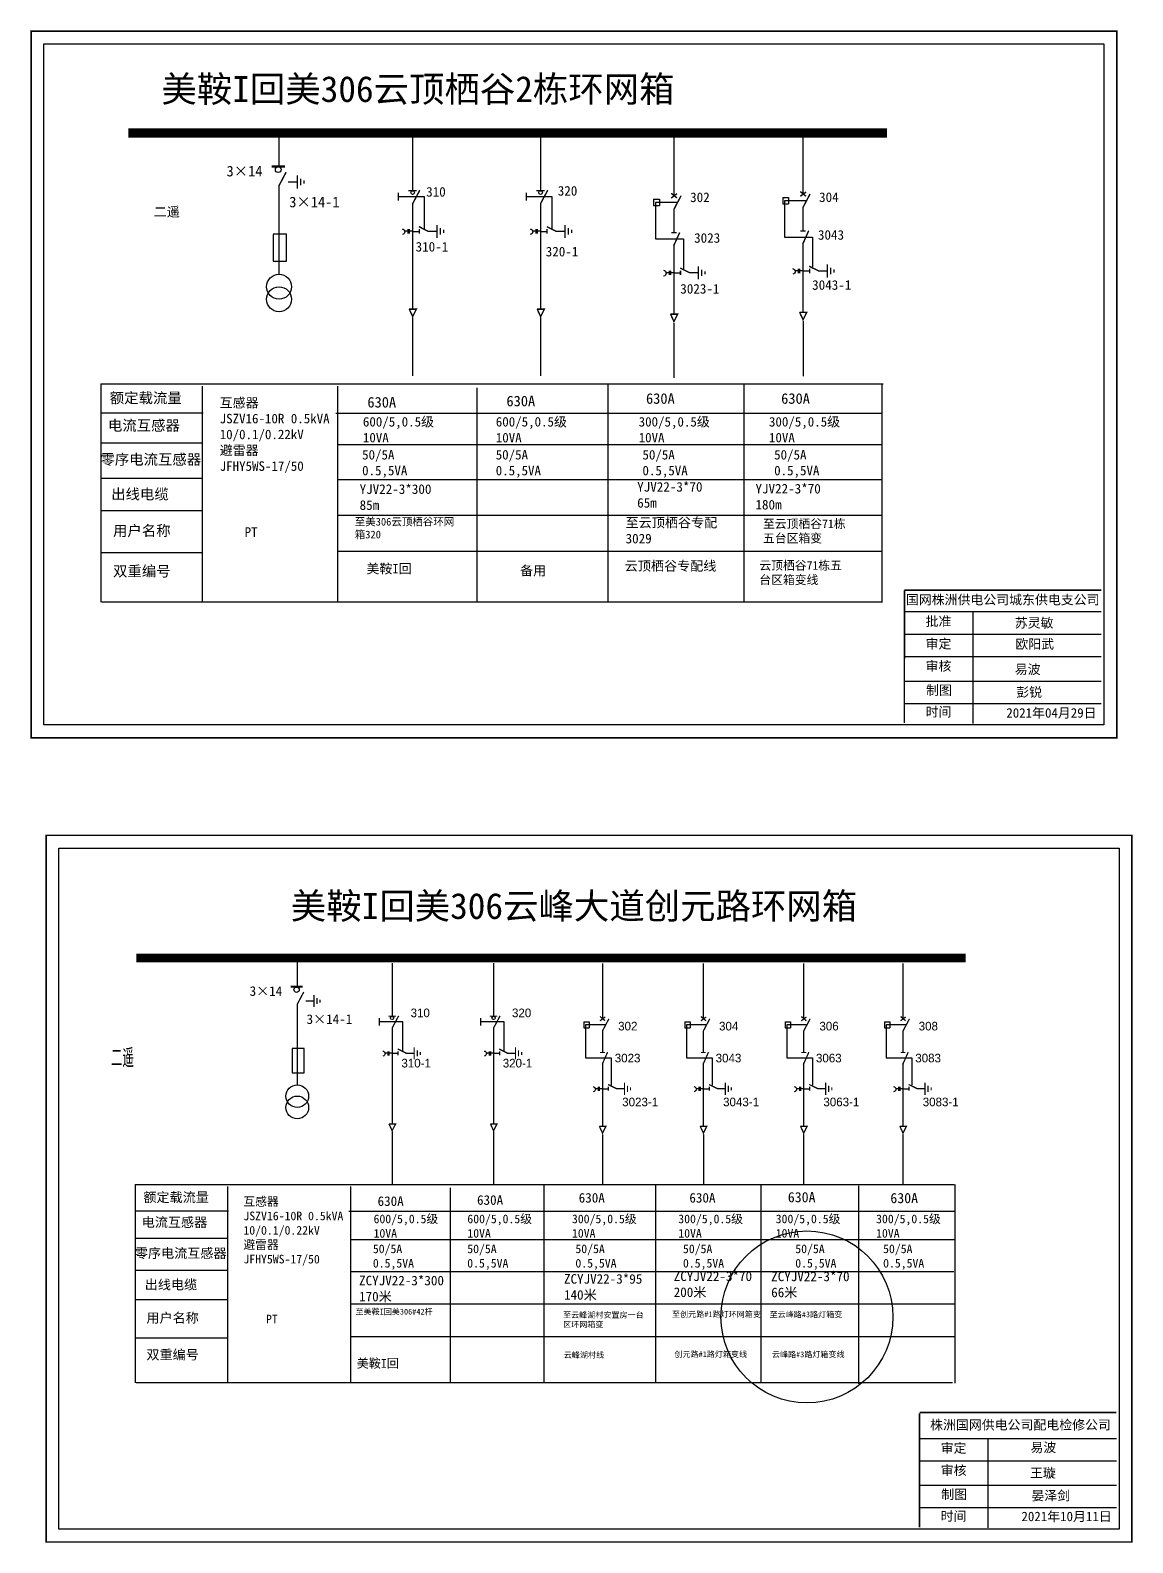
# Model space of a CAD drawing. Extents: x 1152 to 1674, y -469 to -293.
# Drawn here: x 1414.7 to 1542.2, y -469 to -294.1 of the extents above; entities that cross this region are included whole.
import ezdxf

# ---------------------------------------------------------------- set-up
doc = ezdxf.new("R2010")
doc.units = 0
doc.header["$LTSCALE"] = 5
doc.linetypes.add('ACAD_ISO02W100', pattern=[15, 12, -3])
doc.linetypes.add('CENTER', pattern=[50.8, 31.75, -6.35, 6.35, -6.35])
doc.layers.get('0').update_dxf_attribs({"linetype": 'CONTINUOUS'})
doc.layers.add('2', color=7, linetype='CONTINUOUS')
doc.layers.add('3', color=7, linetype='CONTINUOUS')
doc.styles.add('hztxt_txtstyle_0.00_0_0', font='simkai.ttf')
doc.styles.add('hztxt_txtstyle_1.80_0_0', font='', dxfattribs={"height": 1.8, "bigfont": 'hztxt.shx'})
doc.styles.add('hztxt_txtstyle_2.70_0_0', font='simkai.ttf', dxfattribs={"height": 2.7})
doc.styles.add('字体', font='simkai_0.ttf', dxfattribs={"height": 2.5})
doc.styles.add('宋体', font='tssdeng.shx', dxfattribs={"width": 0.7, "height": 5, "bigfont": 'tssdchn.shx'})
doc.styles.get('hztxt_txtstyle_1.80_0_0').set_extended_font_data('hztxt')

# ---------------------------------------------------------------- blocks, each defined once
blk = doc.blocks.new('JD')
for points in [[(-2, 0.2), (-2, -0.2), (2, 0.2), (2, -0.2)], [(1, -1.2), (1, -0.8), (-1, -1.2), (-1, -0.8)], [(-0.5, -1.8), (-0.5, -2.2), (0.5, -1.8), (0.5, -2.2)]]:
    blk.add_trace(points)

msp = doc.modelspace()

# ---------------------------------------------------------------- linework, layer by layer
at = {"color": 0}
for p, q in [((1458.94, -305.92), (1458.94, -312.65)), ((1473.72, -305.92), (1473.72, -312.65)), ((1443.47, -306.21), (1443.47, -309.83)), ((1489.14, -306.23), (1489.14, -313.29)), ((1504.05, -306.02), (1504.05, -313.08)), ((1443.49, -312.07), (1443.49, -322.33)), ((1444.57, -311.66), (1445.6, -311.66)), ((1458.94, -314.15), (1458.94, -326.36)), ((1473.72, -314.15), (1473.72, -326.36)), ((1486.79, -313.67), (1487.45, -313.67)), ((1486.79, -313.67), (1486.79, -314.4)), ((1486.79, -314.4), (1487.45, -314.4)), ((1487.45, -313.67), (1487.45, -314.4)), ((1501.71, -313.46), (1502.37, -313.46)), ((1501.71, -313.46), (1501.71, -314.19)), ((1501.71, -314.19), (1502.37, -314.19)), ((1502.37, -313.46), (1502.37, -314.19)), ((1504.05, -314.58), (1504.05, -317.3)), ((1489.14, -314.79), (1489.14, -317.51)), ((1458.94, -317.39), (1459.7, -317.39)), ((1460.69, -317.37), (1461.72, -317.37)), ((1473.72, -317.39), (1474.48, -317.39)), ((1475.48, -317.37), (1476.51, -317.37)), ((1489.14, -318.87), (1489.14, -326.91)), ((1504.05, -318.66), (1504.05, -326.7)), ((1489.14, -322.17), (1489.9, -322.17)), ((1490.89, -322.15), (1491.93, -322.15)), ((1504.05, -321.96), (1504.81, -321.96)), ((1505.8, -321.94), (1506.84, -321.94)), ((1434.73, -338.42), (1422.96, -338.42)), ((1434.69, -341.88), (1422.92, -341.88)), ((1434.69, -345.97), (1422.92, -345.97)), ((1434.65, -349.7), (1422.87, -349.7)), ((1434.69, -354.55), (1422.91, -354.55)), ((1445.58, -401.39, 0.01), (1445.58, -404.68, 0.01)), ((1456.57, -401.99, 0.01), (1456.57, -408.1, 0.01)), ((1468.29, -401.99, 0.01), (1468.29, -408.1, 0.01)), ((1480.87, -402.02, 0.01), (1480.87, -408.44, 0.01)), ((1492.53, -402.02, 0.01), (1492.53, -408.44, 0.01)), ((1504.13, -402.02, 0.01), (1504.13, -408.44, 0.01)), ((1515.61, -402.02, 0.01), (1515.61, -408.44, 0.01)), ((1445.6, -406.71, 0.01), (1445.6, -416.04, 0.01)), ((1446.58, -406.34, 0.01), (1447.52, -406.34, 0.01)), ((1478.74, -408.79, 0.01), (1478.74, -409.45, 0.01)), ((1478.74, -408.79, 0.01), (1479.34, -408.79, 0.01)), ((1479.34, -408.79, 0.01), (1479.34, -409.45, 0.01)), ((1490.4, -408.79, 0.01), (1490.4, -409.45, 0.01)), ((1490.4, -408.79, 0.01), (1491, -408.79, 0.01)), ((1491, -408.79, 0.01), (1491, -409.45, 0.01)), ((1502, -408.79, 0.01), (1502, -409.45, 0.01)), ((1502, -408.79, 0.01), (1502.6, -408.79, 0.01)), ((1502.6, -408.79, 0.01), (1502.6, -409.45, 0.01)), ((1513.48, -408.79, 0.01), (1513.48, -409.45, 0.01)), ((1513.48, -408.79, 0.01), (1514.08, -408.79, 0.01)), ((1514.08, -408.79, 0.01), (1514.08, -409.45, 0.01)), ((1456.57, -409.46, 0.01), (1456.57, -420.56, 0.01)), ((1468.29, -409.46, 0.01), (1468.29, -420.56, 0.01)), ((1478.74, -409.45, 0.01), (1479.34, -409.45, 0.01)), ((1480.87, -409.8, 0.01), (1480.87, -412.28, 0.01)), ((1490.4, -409.45, 0.01), (1491, -409.45, 0.01)), ((1492.53, -409.8, 0.01), (1492.53, -412.28, 0.01)), ((1502, -409.45, 0.01), (1502.6, -409.45, 0.01)), ((1504.13, -409.8, 0.01), (1504.13, -412.28, 0.01)), ((1513.48, -409.45, 0.01), (1514.08, -409.45, 0.01)), ((1515.61, -409.8, 0.01), (1515.61, -412.28, 0.01)), ((1456.57, -412.41, 0.01), (1457.26, -412.41, 0.01)), ((1458.16, -412.39, 0.01), (1459.1, -412.39, 0.01)), ((1468.29, -412.41, 0.01), (1468.98, -412.41, 0.01)), ((1469.88, -412.39, 0.01), (1470.82, -412.39, 0.01)), ((1480.87, -413.51, 0.01), (1480.87, -420.82, 0.01)), ((1492.53, -413.51, 0.01), (1492.53, -420.82, 0.01)), ((1504.13, -413.51, 0.01), (1504.13, -420.82, 0.01)), ((1515.61, -413.51, 0.01), (1515.61, -420.82, 0.01)), ((1480.87, -416.51, 0.01), (1481.57, -416.51, 0.01)), ((1482.47, -416.49, 0.01), (1483.41, -416.49, 0.01)), ((1492.53, -416.51, 0.01), (1493.22, -416.51, 0.01)), ((1494.13, -416.49, 0.01), (1495.07, -416.49, 0.01)), ((1504.13, -416.51, 0.01), (1504.82, -416.51, 0.01)), ((1505.72, -416.49, 0.01), (1506.66, -416.49, 0.01)), ((1515.61, -416.51, 0.01), (1516.3, -416.51, 0.01)), ((1517.2, -416.49, 0.01), (1518.14, -416.49, 0.01)), ((1437.64, -430.67, 0.01), (1426.94, -430.67, 0.01)), ((1437.6, -433.81, 0.01), (1426.9, -433.81, 0.01)), ((1437.6, -437.53, 0.01), (1426.9, -437.53, 0.01)), ((1437.56, -440.92, 0.01), (1426.86, -440.92, 0.01)), ((1437.6, -445.33, 0.01), (1426.9, -445.33, 0.01))]:
    msp.add_line(p, q, dxfattribs=at)
at = {"color": 0, "linetype": 'ACAD_ISO02W100'}
for p, q in [((1489.47, -314.05), (1487, -314.05)), ((1487, -314.05), (1487, -318.24)), ((1504.38, -313.84), (1501.92, -313.84)), ((1501.92, -313.84), (1501.92, -318.04)), ((1487, -318.24), (1490.25, -318.24)), ((1490.25, -318.24), (1490.25, -321.7)), ((1501.92, -318.04), (1505.17, -318.04)), ((1505.17, -318.04), (1505.17, -321.49)), ((1478.93, -409.13, 0.01), (1478.93, -412.94, 0.01)), ((1481.17, -409.13, 0.01), (1478.93, -409.13, 0.01)), ((1490.59, -409.13, 0.01), (1490.59, -412.94, 0.01)), ((1492.83, -409.13, 0.01), (1490.59, -409.13, 0.01)), ((1502.19, -409.13, 0.01), (1502.19, -412.94, 0.01)), ((1504.43, -409.13, 0.01), (1502.19, -409.13, 0.01)), ((1513.67, -409.13, 0.01), (1513.67, -412.94, 0.01)), ((1515.91, -409.13, 0.01), (1513.67, -409.13, 0.01)), ((1478.93, -412.94, 0.01), (1481.89, -412.94, 0.01)), ((1481.89, -412.94, 0.01), (1481.89, -416.09, 0.01)), ((1490.59, -412.94, 0.01), (1493.55, -412.94, 0.01)), ((1493.55, -412.94, 0.01), (1493.55, -416.09, 0.01)), ((1502.19, -412.94, 0.01), (1505.14, -412.94, 0.01)), ((1505.14, -412.94, 0.01), (1505.14, -416.09, 0.01)), ((1513.67, -412.94, 0.01), (1516.62, -412.94, 0.01)), ((1516.62, -412.94, 0.01), (1516.62, -416.09, 0.01))]:
    msp.add_line(p, q, dxfattribs=at)
at = {"color": 0, "linetype": 'CENTER'}
for p, q in [((1458.94, -327.34), (1458.94, -334.09)), ((1473.73, -327.34), (1473.73, -334.09)), ((1489.14, -327.99), (1489.14, -334.33)), ((1504.06, -327.78), (1504.06, -334.12)), ((1456.57, -421.46, 0.01), (1456.57, -427.6, 0.01)), ((1468.29, -421.46, 0.01), (1468.29, -427.6, 0.01)), ((1480.88, -421.8, 0.01), (1480.88, -427.57, 0.01)), ((1492.54, -421.8, 0.01), (1492.54, -427.57, 0.01)), ((1504.13, -421.8, 0.01), (1504.13, -427.57, 0.01)), ((1515.61, -421.8, 0.01), (1515.61, -427.57, 0.01))]:
    msp.add_line(p, q, dxfattribs=at)
at = {"color": 0, "linetype": 'Continuous'}
for p, q in [((1422.89, -335.03), (1513.33, -335.03)), ((1422.94, -360.27), (1422.94, -335.03)), ((1434.63, -335.3), (1434.63, -360.26)), ((1450.26, -335.3), (1450.26, -360.26)), ((1466.36, -335.47), (1466.36, -360.25)), ((1481.48, -335.08), (1481.48, -360.26)), ((1497.21, -335.08), (1497.21, -360.26)), ((1513.16, -335.1), (1513.16, -360.28)), ((1450.07, -338.4), (1513.16, -338.4)), ((1450.26, -342.03), (1513.16, -342.03)), ((1450.26, -346.08), (1513.16, -346.08)), ((1450.26, -350.18), (1513.16, -350.18)), ((1450.26, -354.35), (1513.16, -354.35)), ((1513.16, -360.27), (1423.02, -360.27)), ((1515.78, -361.35), (1538.53, -361.35)), ((1523.67, -361.35), (1523.67, -374.29)), ((1515.78, -363.95), (1538.53, -363.95)), ((1515.78, -366.54), (1538.53, -366.54)), ((1515.78, -369.37), (1538.53, -369.37)), ((1515.78, -371.96), (1538.53, -371.96)), ((1426.88, -427.58, 0.01), (1521.54, -427.58, 0.01)), ((1426.92, -450.53, 0.01), (1426.92, -427.58, 0.01)), ((1437.55, -427.83, 0.01), (1437.55, -450.52, 0.01)), ((1451.75, -427.83, 0.01), (1451.75, -450.52, 0.01)), ((1463.27, -427.98, 0.01), (1463.27, -450.51, 0.01)), ((1474.1, -427.63, 0.01), (1474.1, -450.52, 0.01)), ((1486.99, -427.63, 0.01), (1486.99, -450.52, 0.01)), ((1499.19, -427.64, 0.01), (1499.19, -450.54, 0.01)), ((1510.46, -427.72, 0.01), (1510.46, -450.61, 0.01)), ((1521.59, -427.6, 0.01), (1521.59, -450.54, 0.01)), ((1451.58, -430.65, 0.01), (1521.57, -430.65, 0.01)), ((1451.75, -433.94, 0.01), (1521.59, -433.94, 0.01)), ((1451.75, -437.63, 0.01), (1521.48, -437.63, 0.01)), ((1451.75, -441.36, 0.01), (1521.67, -441.36, 0.01)), ((1451.75, -445.15, 0.01), (1521.57, -445.15, 0.01)), ((1521.33, -450.53, 0.01), (1426.99, -450.53, 0.01)), ((1517.53, -456.93, 0.01), (1540.28, -456.93, 0.01)), ((1525.43, -456.93, 0.01), (1525.43, -467.27, 0.01)), ((1517.53, -459.52, 0.01), (1540.28, -459.52, 0.01)), ((1517.53, -462.35, 0.01), (1540.28, -462.35, 0.01)), ((1517.53, -464.94, 0.01), (1540.28, -464.94, 0.01))]:
    msp.add_line(p, q, dxfattribs=at)
at = {"color": 0, "linetype": 'Continuous', "const_width": 0.182}
msp.add_lwpolyline([(1414.84, -294.23), (1540.32, -294.23), (1540.32, -375.93), (1414.84, -375.93)], close=True, dxfattribs=at)
at = {"color": 0, "linetype": 'Continuous'}
msp.add_lwpolyline([(1416.31, -295.7), (1538.84, -295.7), (1538.84, -374.45), (1416.31, -374.45)], close=True, dxfattribs=at)
at = {"color": 0}
for points, const_width in [([(1426.09, -306.01), (1513.77, -306.01)], 1.1), ([(1442.64, -309.88), (1444.18, -309.88)], 0.261), ([(1443.49, -312.11), (1444.31, -310.55)], 0.165), ([(1458.45, -312.67), (1459.42, -312.67)], 0.165), ([(1458.94, -314.19), (1459.76, -312.63)], 0.165), ([(1473.24, -312.67), (1474.21, -312.67)], 0.165), ([(1473.72, -314.19), (1474.55, -312.63)], 0.165), ([(1488.82, -313.54), (1489.49, -313.03)], 0.165), ([(1488.83, -312.99), (1489.48, -313.52)], 0.165), ([(1503.74, -312.78), (1504.39, -313.32)], 0.165), ([(1503.74, -313.33), (1504.41, -312.83)], 0.165), ([(1504.05, -314.62), (1504.87, -313.06)], 0.165), ([(1489.14, -314.83), (1489.96, -313.27)], 0.165), ([(1459.66, -316.84), (1460.75, -317.39)], 0.165), ([(1459.7, -317.13), (1459.7, -317.64)], 0.165), ([(1474.44, -316.84), (1475.54, -317.39)], 0.165), ([(1474.48, -317.13), (1474.48, -317.64)], 0.165), ([(1488.84, -317.55), (1489.45, -317.55)], 0.165), ([(1489.1, -319.07), (1489.8, -317.52)], 0.165), ([(1503.76, -317.35), (1504.37, -317.35)], 0.165), ([(1504.02, -318.87), (1504.71, -317.31)], 0.165), ([(1489.86, -321.62), (1490.95, -322.17)], 0.165), ([(1504.77, -321.42), (1505.87, -321.96)], 0.165), ([(1504.81, -321.71), (1504.81, -322.22)], 0.165), ([(1489.9, -321.92), (1489.9, -322.43)], 0.165), ([(1458.53, -326.38), (1459.37, -326.38), (1458.94, -327.23), (1458.54, -326.37)], 0.165), ([(1473.32, -326.38), (1474.16, -326.38), (1473.73, -327.23), (1473.33, -326.37)], 0.165), ([(1488.73, -326.96), (1489.57, -326.96), (1489.14, -327.81), (1488.74, -326.95)], 0.165), ([(1503.65, -326.75), (1504.48, -326.75), (1504.06, -327.6), (1503.66, -326.74)], 0.165)]:
    msp.add_lwpolyline(points, dxfattribs=dict(at, const_width=const_width))
for points in [[(1457.28, -312.92), (1457.28, -313.83)], [(1472.06, -312.92), (1472.06, -313.83)], [(1442.83, -317.75), (1442.83, -320.83), (1444.36, -320.83), (1444.36, -317.71), (1442.83, -317.71)], [(1458.38, -317.38), (1458.04, -317.38)], [(1458.38, -317.15), (1458.38, -317.65)], [(1458.54, -317.15), (1458.54, -317.65)], [(1458.94, -317.38), (1458.54, -317.38)], [(1473.17, -317.38), (1472.82, -317.38)], [(1473.17, -317.15), (1473.17, -317.65)], [(1473.32, -317.15), (1473.32, -317.65)], [(1473.72, -317.38), (1473.32, -317.38)], [(1503.5, -321.73), (1503.5, -322.23)], [(1503.65, -321.73), (1503.65, -322.23)], [(1488.58, -322.17), (1488.24, -322.17)], [(1488.58, -321.93), (1488.58, -322.43)], [(1488.74, -321.93), (1488.74, -322.43)], [(1489.14, -322.17), (1488.74, -322.17)], [(1503.5, -321.96), (1503.15, -321.96)], [(1504.05, -321.96), (1503.65, -321.96)]]:
    msp.add_lwpolyline(points, dxfattribs=at)
at = {"color": 0, "linetype": 'ACAD_ISO02W100'}
for points in [[(1460.29, -317.13), (1460.29, -313.38), (1457.28, -313.38)], [(1475.07, -317.13), (1475.07, -313.38), (1472.06, -313.38)]]:
    msp.add_lwpolyline(points, dxfattribs=at)
at = {"color": 0}
for points in [[(1457.74, -317.1, -0.877934), (1457.75, -317.76)], [(1472.53, -317.1, -0.877934), (1472.54, -317.76)], [(1502.85, -321.67, -0.877934), (1502.87, -322.34)], [(1487.94, -321.88, -0.877934), (1487.95, -322.55)]]:
    msp.add_lwpolyline(points, format="xyb", dxfattribs=at)
at = {"color": 0, "linetype": 'Continuous', "const_width": 0.182}
for points in [[(1515.78, -358.88), (1515.76, -374.24)], [(1515.78, -358.88), (1538.53, -358.88)], [(1517.53, -453.95), (1540.28, -453.95)]]:
    msp.add_lwpolyline(points, dxfattribs=at)
at = {"color": 0, "linetype": 'Continuous', "const_width": 0.182, "elevation": 0.01}
msp.add_lwpolyline([(1416.59, -387.21), (1542.07, -387.21), (1542.07, -468.91), (1416.59, -468.91)], close=True, dxfattribs=at)
at = {"color": 0, "linetype": 'Continuous', "elevation": 0.01}
msp.add_lwpolyline([(1418.06, -388.68), (1540.59, -388.68), (1540.59, -467.43), (1418.06, -467.43)], close=True, dxfattribs=at)
at = {"color": 0, "elevation": 0.01}
for points, const_width in [([(1426.99, -401.39), (1522.84, -401.39)], 0.998), ([(1444.83, -404.72), (1446.23, -404.72)], 0.238), ([(1445.6, -406.75), (1446.35, -405.33)], 0.15), ([(1456.13, -408.12), (1457.01, -408.12)], 0.15), ([(1456.57, -409.5), (1457.32, -408.08)], 0.15), ([(1467.85, -408.12), (1468.73, -408.12)], 0.15), ([(1468.29, -409.5), (1469.04, -408.08)], 0.15), ([(1480.59, -408.66), (1481.2, -408.21)], 0.15), ([(1480.6, -408.16), (1481.18, -408.65)], 0.15), ([(1480.87, -409.84), (1481.62, -408.42)], 0.15), ([(1492.25, -408.66), (1492.86, -408.21)], 0.15), ([(1492.25, -408.16), (1492.84, -408.65)], 0.15), ([(1492.53, -409.84), (1493.28, -408.42)], 0.15), ([(1503.85, -408.66), (1504.45, -408.21)], 0.15), ([(1503.85, -408.16), (1504.44, -408.65)], 0.15), ([(1504.13, -409.84), (1504.88, -408.42)], 0.15), ([(1515.33, -408.16), (1515.91, -408.65)], 0.15), ([(1515.32, -408.66), (1515.93, -408.21)], 0.15), ([(1515.61, -409.84), (1516.36, -408.42)], 0.15), ([(1457.22, -411.91), (1458.22, -412.41)], 0.15), ([(1457.26, -412.18), (1457.26, -412.64)], 0.15), ([(1468.94, -411.91), (1469.94, -412.41)], 0.15), ([(1468.98, -412.18), (1468.98, -412.64)], 0.15), ([(1480.61, -412.32), (1481.16, -412.32)], 0.15), ([(1480.84, -413.7), (1481.47, -412.28)], 0.15), ([(1492.26, -412.32), (1492.82, -412.32)], 0.15), ([(1492.5, -413.7), (1493.13, -412.28)], 0.15), ([(1503.86, -412.32), (1504.42, -412.32)], 0.15), ([(1504.1, -413.7), (1504.73, -412.28)], 0.15), ([(1515.34, -412.32), (1515.89, -412.32)], 0.15), ([(1515.58, -413.7), (1516.21, -412.28)], 0.15), ([(1481.53, -416.02), (1482.53, -416.51)], 0.15), ([(1493.19, -416.02), (1494.18, -416.51)], 0.15), ([(1504.78, -416.02), (1505.78, -416.51)], 0.15), ([(1516.26, -416.02), (1517.26, -416.51)], 0.15), ([(1481.57, -416.28), (1481.57, -416.74)], 0.15), ([(1493.22, -416.28), (1493.22, -416.74)], 0.15), ([(1504.82, -416.28), (1504.82, -416.74)], 0.15), ([(1516.3, -416.28), (1516.3, -416.74)], 0.15), ([(1456.2, -420.59), (1456.96, -420.59), (1456.57, -421.36), (1456.21, -420.57)], 0.15), ([(1467.92, -420.59), (1468.68, -420.59), (1468.29, -421.36), (1467.93, -420.57)], 0.15), ([(1480.51, -420.87), (1481.27, -420.87), (1480.88, -421.64), (1480.52, -420.85)], 0.15), ([(1492.16, -420.87), (1492.93, -420.87), (1492.54, -421.64), (1492.17, -420.85)], 0.15), ([(1503.76, -420.87), (1504.52, -420.87), (1504.13, -421.64), (1503.77, -420.85)], 0.15), ([(1515.24, -420.87), (1516, -420.87), (1515.61, -421.64), (1515.25, -420.85)], 0.15)]:
    msp.add_lwpolyline(points, dxfattribs=dict(at, const_width=const_width))
for points in [[(1455.06, -408.35), (1455.06, -409.18)], [(1466.78, -408.35), (1466.78, -409.18)], [(1445.01, -411.87), (1445.01, -414.67), (1446.39, -414.67), (1446.39, -411.84), (1445.01, -411.84)], [(1456.06, -412.4), (1455.75, -412.4)], [(1456.06, -412.19), (1456.06, -412.65)], [(1456.2, -412.19), (1456.2, -412.65)], [(1456.57, -412.4), (1456.2, -412.4)], [(1467.78, -412.4), (1467.47, -412.4)], [(1467.78, -412.19), (1467.78, -412.65)], [(1467.92, -412.19), (1467.92, -412.65)], [(1468.29, -412.4), (1467.92, -412.4)], [(1480.37, -416.51), (1480.06, -416.51)], [(1480.37, -416.3), (1480.37, -416.75)], [(1480.51, -416.3), (1480.51, -416.75)], [(1480.87, -416.51), (1480.51, -416.51)], [(1492.03, -416.51), (1491.71, -416.51)], [(1492.03, -416.3), (1492.03, -416.75)], [(1492.17, -416.3), (1492.17, -416.75)], [(1492.53, -416.51), (1492.17, -416.51)], [(1503.63, -416.51), (1503.31, -416.51)], [(1503.63, -416.3), (1503.63, -416.75)], [(1503.77, -416.3), (1503.77, -416.75)], [(1504.13, -416.51), (1503.77, -416.51)], [(1515.1, -416.51), (1514.79, -416.51)], [(1515.1, -416.3), (1515.1, -416.75)], [(1515.24, -416.3), (1515.24, -416.75)], [(1515.61, -416.51), (1515.24, -416.51)]]:
    msp.add_lwpolyline(points, dxfattribs=at)
at = {"color": 0, "linetype": 'ACAD_ISO02W100', "elevation": 0.01}
for points in [[(1457.8, -412.18), (1457.8, -408.76), (1455.06, -408.76)], [(1469.51, -412.18), (1469.51, -408.76), (1466.78, -408.76)]]:
    msp.add_lwpolyline(points, dxfattribs=at)
at = {"color": 0, "elevation": 0.01}
for points in [[(1455.48, -412.15, -0.877934), (1455.49, -412.75)], [(1467.2, -412.15, -0.877934), (1467.21, -412.75)], [(1479.79, -416.25, -0.877934), (1479.8, -416.86)], [(1491.45, -416.25, -0.877934), (1491.46, -416.86)], [(1503.04, -416.25, -0.877934), (1503.05, -416.86)], [(1514.52, -416.25, -0.877934), (1514.53, -416.86)]]:
    msp.add_lwpolyline(points, format="xyb", dxfattribs=at)
at = {"color": 0, "linetype": 'Continuous', "const_width": 0.182, "elevation": 0.01}
msp.add_lwpolyline([(1517.53, -454.03), (1517.52, -467.23)], dxfattribs=at)
at = {"color": 0}
for centre, radius in [((1443.41, -310.25), 0.335), ((1458.94, -312.9), 0.211), ((1473.72, -312.9), 0.211), ((1445.53, -405.06, 0.01), 0.305), ((1456.57, -408.33, 0.01), 0.192), ((1468.29, -408.33, 0.01), 0.192)]:
    msp.add_circle(centre, radius, dxfattribs=at)
at = {"color": 1}
msp.add_circle((1504.51, -442.89), 9.94, dxfattribs=at)
at = {"layer": '2', "color": 0}
for centre, radius in [((1443.5, -323.79), 1.44), ((1443.5, -325.23), 1.44), ((1445.61, -417.37, 0.01), 1.31), ((1445.61, -418.67, 0.01), 1.31)]:
    msp.add_circle(centre, radius, dxfattribs=at)

# ---------------------------------------------------------------- block references
at = {"color": 0, "rotation": 90}
for p, xscale, yscale, zscale in [((1445.62, -311.69), 0.3844120780053686, 0.3844120780053686, 0.3844120780054647), ((1461.74, -317.4), 0.3844120780053686, 0.3844120780053686, 0.3844120780054647), ((1476.53, -317.4), 0.3844120780053686, 0.3844120780053686, 0.3844120780054647), ((1491.94, -322.18), 0.3844120780053686, 0.3844120780053686, 0.3844120780054647), ((1506.85, -321.97), 0.3844120780053686, 0.3844120780053686, 0.3844120780054647), ((1447.54, -406.37, 0.01), 0.3494655254594932, 0.3494655254594932, 0.3494655254595134), ((1459.12, -412.42, 0.01), 0.3494655254594932, 0.3494655254594932, 0.3494655254595134), ((1470.83, -412.42, 0.01), 0.3494655254594932, 0.3494655254594932, 0.3494655254595134), ((1483.42, -416.52, 0.01), 0.3494655254594932, 0.3494655254594932, 0.3494655254595134), ((1495.08, -416.52, 0.01), 0.3494655254594932, 0.3494655254594932, 0.3494655254595134), ((1506.68, -416.52, 0.01), 0.3494655254594932, 0.3494655254594932, 0.3494655254595134), ((1518.16, -416.52, 0.01), 0.3494655254594932, 0.3494655254594932, 0.3494655254595134)]:
    msp.add_blockref('JD', p, dxfattribs=dict(at, xscale=xscale, yscale=yscale, zscale=zscale))

# ---------------------------------------------------------------- texts
at = {"color": 0, "linetype": 'Continuous', "style": 'hztxt_txtstyle_2.70_0_0'}
for s, height, p in [('3×14', 1.22, (1437.43, -311.03)), ('310', 1.109, (1460.5, -313.37)), ('320', 1.109, (1475.71, -313.25)), ('302', 1.109, (1491.01, -314)), ('304', 1.109, (1505.91, -313.99)), ('3×14-1', 1.22, (1444.68, -314.6)), ('3023', 1.109, (1491.47, -318.7)), ('3043', 1.109, (1505.78, -318.35)), ('310-1', 1.109, (1459.28, -319.72)), ('320-1', 1.109, (1474.32, -320.28)), ('3023-1', 1.109, (1489.87, -324.58)), ('3043-1', 1.109, (1505.11, -324.14)), ('3×14', 1.109, (1440.1, -405.77, 0.01)), ('3×14-1', 1.109, (1446.68, -409.02, 0.01))]:
    msp.add_text(s, height=height, dxfattribs=at).set_placement(p)
at = {"color": 0, "style": 'hztxt_txtstyle_1.80_0_0'}
for s, p in [('310', (1458.7, -408.24, 0.01)), ('320', (1470.42, -408.24, 0.01)), ('302', (1482.69, -409.77, 0.01)), ('304', (1494.35, -409.77, 0.01)), ('306', (1505.95, -409.77, 0.01)), ('308', (1517.42, -409.77, 0.01)), ('3023', (1482.3, -413.46, 0.01)), ('3043', (1493.96, -413.46, 0.01)), ('3063', (1505.55, -413.46, 0.01)), ('3083', (1517.03, -413.46, 0.01)), ('310-1', (1457.64, -414.05, 0.01)), ('320-1', (1469.35, -414.05, 0.01)), ('3023-1', (1483.16, -418.54, 0.01)), ('3043-1', (1494.82, -418.54, 0.01)), ('3063-1', (1506.41, -418.54, 0.01)), ('3083-1', (1517.89, -418.54, 0.01))]:
    msp.add_text(s, height=0.998, dxfattribs=at).set_placement(p)
at = {"color": 0, "linetype": 'Continuous', "attachment_point": 1}
for s, insert, char_height, width, style in [('{\\fSimSun|b0|i0|c134|p2;美鞍I回美306云顶栖谷2栋环网箱}', (1429.9, -299.43), 3, 85.7498, '字体'), ('{\\fSimSun|b0|i0|c134|p2;二遥}', (1429.01, -314.57), 1.1094, 17.8852, 'hztxt_txtstyle_2.70_0_0'), ('{\\fSimSun|b0|i0|c134|p2;额定载流量}', (1423.93, -336.03), 1.2204, 19.6738, 'hztxt_txtstyle_2.70_0_0'), ('\\A1;{\\fSimSun|b0|i0|c134|p2;互感器\\PJSZV16-10R 0.5kVA\\P10/0.1/0.22kV\\P避雷器\\PJFHY5WS-17/50}', (1436.64, -336.65), 1.0983, 20.2524, 'hztxt_txtstyle_2.70_0_0'), ('{\\fSimSun|b0|i0|c134|p2;630A}', (1453.71, -336.53), 1.2204, 19.6738, 'hztxt_txtstyle_2.70_0_0'), ('{\\fSimSun|b0|i0|c134|p2;630A}', (1469.78, -336.39), 1.2204, 19.6738, 'hztxt_txtstyle_2.70_0_0'), ('{\\fSimSun|b0|i0|c134|p2;630A}', (1485.91, -336.1), 1.2204, 19.6738, 'hztxt_txtstyle_2.70_0_0'), ('{\\fSimSun|b0|i0|c134|p2;630A}', (1501.53, -336.1), 1.2204, 19.6738, 'hztxt_txtstyle_2.70_0_0'), ('{\\fSimSun|b0|i0|c134|p2;电流互感器}', (1423.72, -339.21), 1.2204, 19.6738, 'hztxt_txtstyle_2.70_0_0'), ('\\A1;{\\fSimSun|b0|i0|c134|p2;600/5,0.5级\\P10VA}', (1453.19, -338.85), 1.0983, 20.2524, 'hztxt_txtstyle_2.70_0_0'), ('\\A1;{\\fSimSun|b0|i0|c134|p2;600/5,0.5级\\P10VA}', (1468.55, -338.85), 1.0983, 20.2524, 'hztxt_txtstyle_2.70_0_0'), ('\\A1;{\\fSimSun|b0|i0|c134|p2;300/5,0.5级\\P10VA}', (1485.06, -338.85), 1.0983, 20.2524, 'hztxt_txtstyle_2.70_0_0'), ('\\A1;{\\fSimSun|b0|i0|c134|p2;300/5,0.5级\\P10VA}', (1500.12, -338.85), 1.0983, 20.2524, 'hztxt_txtstyle_2.70_0_0'), ('{\\fSimSun|b0|i0|c134|p2;50/5A\\P0.5,5VA}', (1453.1, -342.66), 1.0983, 19.6738, 'hztxt_txtstyle_2.70_0_0'), ('{\\fSimSun|b0|i0|c134|p2;50/5A\\P0.5,5VA}', (1468.54, -342.66), 1.0983, 19.6738, 'hztxt_txtstyle_2.70_0_0'), ('{\\fSimSun|b0|i0|c134|p2;50/5A\\P0.5,5VA}', (1485.5, -342.66), 1.0983, 19.6738, 'hztxt_txtstyle_2.70_0_0'), ('{\\fSimSun|b0|i0|c134|p2;50/5A\\P0.5,5VA}', (1500.72, -342.66), 1.0983, 19.6738, 'hztxt_txtstyle_2.70_0_0'), ('{\\fSimSun|b0|i0|c134|p2;零序电流互感器}', (1422.85, -343.14), 1.2204, 19.6738, 'hztxt_txtstyle_2.70_0_0'), ('{\\fSimSun|b0|i0|c134|p2;出线电缆}', (1424.1, -347.15), 1.2204, 19.6738, 'hztxt_txtstyle_2.70_0_0'), ('{\\fSimSun|b0|i0|c134|p2;YJV22-3*300 \\P85m}', (1452.81, -346.63), 1.1094, 17.8852, 'hztxt_txtstyle_2.70_0_0'), ('{\\fSimSun|b0|i0|c134|p2;YJV22-3*70\\P65m}', (1484.89, -346.37), 1.1094, 17.8852, 'hztxt_txtstyle_2.70_0_0'), ('{\\fSimSun|b0|i0|c134|p2;YJV22-3*70\\P180m}', (1498.56, -346.58), 1.1094, 17.8852, 'hztxt_txtstyle_2.70_0_0'), ('{\\fSimSun|b0|i0|c134|p2;用户名称}', (1424.31, -351.38), 1.2204, 19.6738, 'hztxt_txtstyle_2.70_0_0'), ('{\\fSimSun|b0|i0|c134|p2;至美306云顶栖谷环网箱320}', (1452.25, -350.51), 0.8875, 12.381, 'hztxt_txtstyle_2.70_0_0'), ('{\\fSimSun|b0|i0|c134|p2;至云顶栖谷专配3029}', (1483.55, -350.5), 1.1094, 11.6597, 'hztxt_txtstyle_2.70_0_0'), ('{\\fSimSun|b0|i0|c134|p2;PT}', (1439.52, -351.6), 1.1026, 8.5785, 'hztxt_txtstyle_0.00_0_0'), ('{\\fSimSun|b0|i0|c134|p2;双重编号}', (1424.31, -356.06), 1.2204, 19.6738, 'hztxt_txtstyle_2.70_0_0'), ('{\\fSimSun|b0|i0|c134|p2;备用}', (1471.35, -356.05), 1.1094, 17.8852, 'hztxt_txtstyle_2.70_0_0'), ('{\\fSimSun|b0|i0|c134|p2;云顶栖谷专配线}', (1483.45, -355.51), 1.1094, 11.6597, 'hztxt_txtstyle_2.70_0_0'), ('国网株洲供电公司城东供电支公司', (1515.94, -359.42), 1.0944, 29.9201, '字体'), ('{\\fKaiTi_GB2312|b0|i0|c134|p49;批准}', (1518.22, -361.92), 1.0944, 8.5588, '字体'), ('{\\fSimSun|b0|i0|c134|p2;苏灵敏}', (1528.53, -362.1), 1.0944, 8.5588, '字体'), ('\\f\uffbfﾬￌﾣﾤ_GB2312|b0|i0|c134|p49;审定', (1518.22, -364.52), 1.0944, 8.5588, '字体'), ('{\\fSimSun|b0|i0|c134|p2;欧阳武}', (1528.59, -364.54), 1.0944, 8.5588, '字体'), ('\\f\uffbfﾬￌﾣﾤ_GB2312|b0|i0|c134|p49;审核', (1518.22, -367.09), 1.0944, 8.5588, '字体'), ('易波', (1528.53, -367.47), 1.094, 8.5588, '字体'), ('\\f\uffbfﾬￌﾣﾤ_GB2312|b0|i0|c134|p49;制图', (1518.28, -369.88), 1.0944, 8.5588, '字体'), ('{\\fSimSun|b0|i0|c134|p2;彭锐}', (1528.69, -370.11), 1.0944, 8.5588, '字体'), ('\\f\uffbfﾬￌﾣﾤ_GB2312|b0|i0|c134|p49;时间', (1518.22, -372.39), 1.0944, 8.5588, '字体'), ('2021{\\fSimSun|b0|i0|c134|p2;年}04{\\fSimSun|b0|i0|c134|p2;月29日}', (1527.55, -372.51), 1.0944, 16.0081, '字体'), ('{\\fSimSun|b0|i0|c134|p2;额定载流量}', (1427.82, -428.5, 0.01), 1.1094, 17.8852, 'hztxt_txtstyle_2.70_0_0'), ('\\A1;{\\fSimSun|b0|i0|c134|p2;互感器\\PJSZV16-10R 0.5kVA\\P10/0.1/0.22kV\\P避雷器\\PJFHY5WS-17/50}', (1439.38, -429.05, 0.01), 0.9985, 18.4113, 'hztxt_txtstyle_2.70_0_0'), ('{\\fSimSun|b0|i0|c134|p2;630A}', (1454.89, -428.95, 0.01), 1.1094, 17.8852, 'hztxt_txtstyle_2.70_0_0'), ('{\\fSimSun|b0|i0|c134|p2;630A}', (1466.38, -428.82, 0.01), 1.1094, 17.8852, 'hztxt_txtstyle_2.70_0_0'), ('{\\fSimSun|b0|i0|c134|p2;630A}', (1478.13, -428.56, 0.01), 1.1094, 17.8852, 'hztxt_txtstyle_2.70_0_0'), ('{\\fSimSun|b0|i0|c134|p2;630A}', (1490.92, -428.56, 0.01), 1.1094, 17.8852, 'hztxt_txtstyle_2.70_0_0'), ('{\\fSimSun|b0|i0|c134|p2;630A}', (1502.3, -428.46, 0.01), 1.1757, 9.454, 'hztxt_txtstyle_0.00_0_0'), ('{\\fSimSun|b0|i0|c134|p2;630A}', (1514.15, -428.56, 0.01), 1.1757, 9.454, 'hztxt_txtstyle_0.00_0_0'), ('{\\fSimSun|b0|i0|c134|p2;电流互感器}', (1427.63, -431.38, 0.01), 1.1094, 17.8852, 'hztxt_txtstyle_2.70_0_0'), ('\\A1;{\\fSimSun|b0|i0|c134|p2;600/5,0.5级\\P10VA}', (1454.42, -431.06, 0.01), 0.9985, 18.4113, 'hztxt_txtstyle_2.70_0_0'), ('\\A1;{\\fSimSun|b0|i0|c134|p2;600/5,0.5级\\P10VA}', (1465.26, -431.06, 0.01), 0.9985, 18.4113, 'hztxt_txtstyle_2.70_0_0'), ('\\A1;{\\fSimSun|b0|i0|c134|p2;300/5,0.5级\\P10VA}', (1477.35, -431.06, 0.01), 0.9985, 18.4113, 'hztxt_txtstyle_2.70_0_0'), ('\\A1;{\\fSimSun|b0|i0|c134|p2;300/5,0.5级\\P10VA}', (1489.64, -431.06, 0.01), 0.9985, 18.4113, 'hztxt_txtstyle_2.70_0_0'), ('\\A1;{\\fSimSun|b0|i0|c134|p2;300/5,0.5级\\P10VA}', (1500.9, -431.06, 0.01), 0.9985, 18.4113, 'hztxt_txtstyle_2.70_0_0'), ('\\A1;{\\fSimSun|b0|i0|c134|p2;300/5,0.5级\\P10VA}', (1512.5, -431.06, 0.01), 0.9985, 18.4113, 'hztxt_txtstyle_2.70_0_0'), ('{\\fSimSun|b0|i0|c134|p2;零序电流互感器}', (1426.84, -434.96, 0.01), 1.1094, 17.8852, 'hztxt_txtstyle_2.70_0_0'), ('{\\fSimSun|b0|i0|c134|p2;50/5A\\P0.5,5VA}', (1454.34, -434.52, 0.01), 0.9985, 17.8852, 'hztxt_txtstyle_2.70_0_0'), ('{\\fSimSun|b0|i0|c134|p2;50/5A\\P0.5,5VA}', (1465.25, -434.52, 0.01), 0.9985, 17.8852, 'hztxt_txtstyle_2.70_0_0'), ('{\\fSimSun|b0|i0|c134|p2;50/5A\\P0.5,5VA}', (1477.75, -434.52, 0.01), 0.9985, 17.8852, 'hztxt_txtstyle_2.70_0_0'), ('{\\fSimSun|b0|i0|c134|p2;50/5A\\P0.5,5VA}', (1490.18, -434.52, 0.01), 0.9985, 17.8852, 'hztxt_txtstyle_2.70_0_0'), ('{\\fSimSun|b0|i0|c134|p2;50/5A\\P0.5,5VA}', (1503.16, -434.52, 0.01), 0.9985, 17.8852, 'hztxt_txtstyle_2.70_0_0'), ('{\\fSimSun|b0|i0|c134|p2;50/5A\\P0.5,5VA}', (1513.31, -434.52, 0.01), 0.9985, 17.8852, 'hztxt_txtstyle_2.70_0_0'), ('{\\fSimSun|b0|i0|c134|p2;出线电缆}', (1427.98, -438.6, 0.01), 1.1094, 17.8852, 'hztxt_txtstyle_2.70_0_0'), ('{\\fSimSun|b0|i0|c134|p2;用户名称}', (1428.17, -442.44, 0.01), 1.1094, 17.8852, 'hztxt_txtstyle_2.70_0_0'), ('{\\fSimSun|b0|i0|c134|p2;PT}', (1441.99, -442.64, 0.01), 1.0024, 7.7986, 'hztxt_txtstyle_0.00_0_0'), ('{\\fSimSun|b0|i0|c134|p2;双重编号}', (1428.17, -446.7, 0.01), 1.1094, 17.8852, 'hztxt_txtstyle_2.70_0_0'), ('\\f\uffbfﾬￌﾣﾤ_GB2312|b0|i0|c134|p49;审定', (1519.97, -457.5, 0.01), 1.0944, 8.5588, '字体'), ('\\f\uffbfﾬￌﾣﾤ_GB2312|b0|i0|c134|p49;审核', (1519.97, -460.08, 0.01), 1.0944, 8.5588, '字体'), ('\\f\uffbfﾬￌﾣﾤ_GB2312|b0|i0|c134|p49;制图', (1520.03, -462.86, 0.01), 1.0944, 8.5588, '字体'), ('晏泽剑', (1530.45, -463, 0.01), 1.094, 8.5588, '字体'), ('\\f\uffbfﾬￌﾣﾤ_GB2312|b0|i0|c134|p49;时间', (1519.97, -465.37, 0.01), 1.0944, 8.5588, '字体')]:
    msp.add_mtext(s, dxfattribs=dict(at, insert=insert, char_height=char_height, width=width, style=style))
at = {"linetype": 'Continuous', "char_height": 1, "width": 10.4999, "attachment_point": 1, "style": '字体'}
for s, insert in [('{\\fSimSun|b0|i0|c134|p2;至云顶栖谷71栋五台区箱变}', (1499.43, -350.7)), ('{\\fSimSun|b0|i0|c134|p2;云顶栖谷71栋五台区箱变线}', (1499.01, -355.51))]:
    msp.add_mtext(s, dxfattribs=dict(at, insert=insert))
at = {"color": 7, "linetype": 'Continuous', "insert": (1453.6, -355.83), "char_height": 1.0944, "width": 10.9358, "attachment_point": 1, "style": '字体'}
msp.add_mtext('{\\fSimSun|b0|i0|c134|p2;美鞍I回}', dxfattribs=at)
at = {"color": 7, "linetype": 'Continuous', "true_color": 0xffffff, "attachment_point": 1}
for s, insert, char_height, width, style in [('美鞍I回美306云峰大道创元路环网箱', (1444.86, -393.88, 0.01), 3, 90.5642, '字体'), ('{\\fSimSun|b0|i0|c134|p2;ZCYJV22-3*300\\P170米}', (1452.75, -438.13, 0.01), 1.1094, 17.8852, 'hztxt_txtstyle_2.70_0_0'), ('{\\fSimSun|b0|i0|c134|p2;ZCYJV22-3*95\\P140米}', (1476.43, -437.94, 0.01), 1.1094, 17.8852, 'hztxt_txtstyle_2.70_0_0'), ('{\\fSimSun|b0|i0|c134|p2;ZCYJV22-3*70\\P200米}', (1489.11, -437.63, 0.01), 1.1094, 17.8852, 'hztxt_txtstyle_2.70_0_0'), ('{\\fSimSun|b0|i0|c134|p2;ZCYJV22-3*70\\P66米}', (1500.38, -437.65, 0.01), 1.1094, 17.8852, 'hztxt_txtstyle_2.70_0_0'), ('{\\fSimSun|b0|i0|c134|p2;至美鞍I回美306#42杆}', (1452.33, -441.95, 0.01), 0.6656, 10.0352, 'hztxt_txtstyle_2.70_0_0'), ('{\\fSimSun|b0|i0|c134|p2;至云峰湖村安置房一台区环网箱变}', (1476.33, -442.33, 0.01), 0.6656, 10.0352, 'hztxt_txtstyle_2.70_0_0'), ('{\\fSimSun|b0|i0|c134|p2;至创元路#1路灯环网箱变}', (1488.92, -442.25, 0.01), 0.6656, 10.0352, 'hztxt_txtstyle_2.70_0_0'), ('{\\fSimSun|b0|i0|c134|p2;至云峰路#3路灯箱变}', (1500.19, -442.27, 0.01), 0.6656, 10.0352, 'hztxt_txtstyle_2.70_0_0'), ('{\\fSimSun|b0|i0|c134|p2;美鞍I回}', (1452.48, -447.75, 0.01), 1.02, 10.9899, 'hztxt_txtstyle_2.70_0_0'), ('{\\fSimSun|b0|i0|c134|p2;云峰湖村线}', (1476.41, -446.96, 0.01), 0.6656, 10.0352, 'hztxt_txtstyle_2.70_0_0'), ('{\\fSimSun|b0|i0|c134|p2;创元路#1路灯箱变线}', (1489.19, -446.87, 0.01), 0.6656, 10.0352, 'hztxt_txtstyle_2.70_0_0'), ('{\\fSimSun|b0|i0|c134|p2;云峰路#3路灯箱变线}', (1500.46, -446.89, 0.01), 0.6656, 10.0352, 'hztxt_txtstyle_2.70_0_0'), ('株洲国网供电公司配电检修公司', (1518.74, -454.82), 1.0944, 29.9201, '字体'), ('易波', (1530.34, -457.43, 0.01), 1.094, 8.5588, '字体'), ('王璇', (1530.29, -460.37, 0.01), 1.094, 8.5588, '字体'), ('2021年10月11日', (1529.3, -465.41, 0.01), 1.0944, 16.0081, '字体')]:
    msp.add_mtext(s, dxfattribs=dict(at, insert=insert, char_height=char_height, width=width, style=style))
at = {"layer": '3', "color": 0, "style": '宋体', "width": 0.65}
msp.add_text('二遥', height=2.143, dxfattribs=at).set_placement((1424.07, -414.03, -0.01))

doc.saveas('drawing.dxf')
